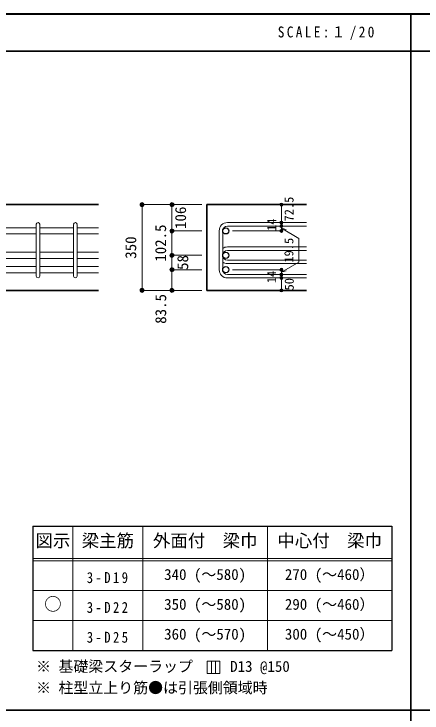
# Model space of a CAD drawing. Units: millimetres at full size, sheet at 1:20; some dimension numbers follow another scale. Extents: x -3982 to 3969, y -2797 to 2801.
# Drawn here: x -2343 to -705, y -10 to 2801 of the extents above; entities that cross this region are included whole.
import ezdxf
from ezdxf.enums import TextEntityAlignment as Align

# ---------------------------------------------------------------- set-up
doc = ezdxf.new("R2010")
doc.units = ezdxf.units.MM
doc.header["$LTSCALE"] = 20
doc.header["$PDMODE"] = 32
doc.header["$PDSIZE"] = 12
for name, color, linetype, lineweight in [('6-1_躯体線', 2, 'Continuous', 35), ('6-5_梁主筋', 7, 'Continuous', 18), ('6-6_S.T.P.', 7, 'Continuous', 18), ('6-7_文字', 7, 'Continuous', 18), ('6-D_寸法', 4, 'Continuous', 9), ('6-E_枠', 7, 'Continuous', 18), ('F-0_枠', 6, 'Continuous', 40)]:
    doc.layers.add(name, color=color, linetype=linetype, lineweight=lineweight)
doc.styles.add('ＭＳ ゴシック', font='')
doc.styles.get('ＭＳ ゴシック').set_extended_font_data('MS Gothic')

msp = doc.modelspace()

# ---------------------------------------------------------------- linework, layer by layer
at = {"layer": '6-1_躯体線'}
for p, q in [((-2003.87, 2034.12), (-3103.87, 2034.12)), ((-1569.2, 2034.12), (-1169.2, 2034.12)), ((-1569.2, 2034.12), (-1569.2, 1689.12)), ((-2003.87, 1689.12), (-2403.87, 1689.12)), ((-1569.2, 1689.12), (-1169.2, 1689.12))]:
    msp.add_line(p, q, dxfattribs=at)
at = {"layer": '6-5_梁主筋'}
for p, q in [((-2253.87, 1941.07), (-2389.87, 1941.07)), ((-2103.87, 1941.07), (-2239.87, 1941.07)), ((-2003.87, 1941.07), (-2089.87, 1941.07)), ((-2253.87, 1916.07), (-2389.87, 1916.07)), ((-2103.87, 1916.07), (-2239.87, 1916.07)), ((-2003.87, 1916.07), (-2089.87, 1916.07)), ((-2253.87, 1843.12), (-2389.87, 1843.12)), ((-2103.87, 1843.12), (-2239.87, 1843.12)), ((-2003.87, 1843.12), (-2089.87, 1843.12)), ((-2253.87, 1818.12), (-2389.87, 1818.12)), ((-2103.87, 1818.12), (-2239.87, 1818.12)), ((-2003.87, 1818.12), (-2089.87, 1818.12)), ((-2253.87, 1785.12), (-2389.87, 1785.12)), ((-2103.87, 1785.12), (-2239.87, 1785.12)), ((-2003.87, 1785.12), (-2089.87, 1785.12)), ((-2253.87, 1760.12), (-2389.87, 1760.12)), ((-2103.87, 1760.12), (-2239.87, 1760.12)), ((-2003.87, 1760.12), (-2089.87, 1760.12))]:
    msp.add_line(p, q, dxfattribs=at)
at = {"layer": '6-5_梁主筋', "color": 3, "lineweight": 25}
for centre in [(-1492.7, 1928.57), (-1492.7, 1830.62), (-1492.7, 1772.62)]:
    msp.add_circle(centre, 12.5, dxfattribs=at)
at = {"layer": '6-6_S.T.P.'}
for p, q in [((-2253.87, 1746.12), (-2253.87, 1955.07)), ((-2239.87, 1746.12), (-2239.87, 1955.07)), ((-2103.87, 1746.12), (-2103.87, 1954.68)), ((-2089.87, 1746.12), (-2089.87, 1954.68)), ((-1485.7, 1962.07), (-1169.2, 1962.07)), ((-1485.7, 1948.07), (-1169.2, 1948.07)), ((-1519.2, 1928.57), (-1519.2, 1772.62)), ((-1505.2, 1928.57), (-1505.2, 1772.62)), ((-1485.7, 1864.12), (-1169.2, 1864.12)), ((-1485.7, 1850.12), (-1169.2, 1850.12)), ((-1485.7, 1811.12), (-1169.2, 1811.12)), ((-1485.7, 1797.12), (-1169.2, 1797.12)), ((-1485.7, 1753.12), (-1169.2, 1753.12)), ((-1485.7, 1739.12), (-1169.2, 1739.12))]:
    msp.add_line(p, q, dxfattribs=at)
for centre, radius, start, end in [((-2246.87, 1955.07), 7, 0, 180), ((-2096.87, 1955.07), 7, 0, 180), ((-1485.7, 1928.57), 33.5, 90, 180), ((-1485.7, 1928.57), 19.5, 90, 180), ((-1485.7, 1830.62), 33.5, 90, 125.59765), ((-1485.7, 1830.62), 19.5, 90, 180), ((-1485.7, 1830.62), 19.5, 180, 270), ((-1485.7, 1830.62), 33.5, 234.40235, 270), ((-1485.7, 1772.62), 33.5, 180, 270), ((-1485.7, 1772.62), 19.5, 180, 270), ((-2246.87, 1746.12), 7, 180, 0), ((-2096.87, 1746.12), 7, 180, 0)]:
    msp.add_arc(centre, radius, start, end, dxfattribs=at)
at = {"layer": '6-7_文字'}
for p, q in [((-1550.35, 198.51), (-1550.35, 148.51)), ((-1533.68, 198.51), (-1533.68, 148.51))]:
    msp.add_line(p, q, dxfattribs=at)
msp.add_lwpolyline([(-1567.01, 148.51), (-1517.01, 148.51), (-1517.01, 198.51), (-1567.01, 198.51)], close=True, dxfattribs=at)
at = {"layer": '6-D_寸法'}
for p, q in [((-1829.2, 2034.12), (-1829.2, 1689.12)), ((-1269.2, 1962.65), (-1269.2, 2034.12)), ((-1269.2, 1948.07), (-1269.2, 1962.07)), ((-1709.2, 1928.57), (-1589.2, 1928.57)), ((-1269.2, 1928.57), (-1465.29, 1928.57)), ((-1269.2, 1938.9), (-1199.14, 1898.45)), ((-1269.2, 1938.9), (-1249.88, 1933.72)), ((-1199.14, 1898.45), (-1199.14, 1803.32)), ((-1709.2, 1830.62), (-1589.2, 1830.62)), ((-1709.2, 1830.62), (-1709.2, 1772.62)), ((-1269.2, 1762.87), (-1199.14, 1803.32)), ((-1709.2, 1772.62), (-1589.2, 1772.62)), ((-1709.2, 1689.12), (-1709.2, 1772.62)), ((-1269.2, 1772.62), (-1465.29, 1772.62)), ((-1269.2, 1753.12), (-1269.2, 1772.62)), ((-1269.2, 1762.87), (-1249.88, 1768.05)), ((-1269.2, 1739.12), (-1269.2, 1753.12)), ((-1269.2, 1689.12), (-1269.2, 1739.12)), ((-1829.2, 1689.12), (-1719.33, 1689.12)), ((-1829.2, 1689.12), (-1709.2, 1689.12)), ((-1709.2, 1689.12), (-1589.2, 1689.12))]:
    msp.add_line(p, q, dxfattribs=at)
for points in [[(-1829.2, 2034.12), (-1709.2, 2034.12), (-1589.2, 2034.12)], [(-1709.2, 2034.12), (-1709.2, 1928.57), (-1709.2, 1830.62)], [(-1269.2, 1948.65), (-1269.2, 1928.57), (-1269.2, 1948.65)]]:
    msp.add_lwpolyline(points, dxfattribs=at)
for centre, radius in [((-1829.2, 2034.12), 8), ((-1829.2, 2034.12), 7.2), ((-1829.2, 2034.12), 6.4), ((-1829.2, 2034.12), 5.6), ((-1829.2, 2034.12), 4.8), ((-1829.2, 2034.12), 4), ((-1829.2, 2034.12), 3.2), ((-1829.2, 2034.12), 2.4), ((-1829.2, 2034.12), 1.6), ((-1829.2, 2034.12), 0.8), ((-1709.2, 2034.12), 8), ((-1709.2, 2034.12), 7.2), ((-1709.2, 2034.12), 6.4), ((-1709.2, 2034.12), 5.6), ((-1709.2, 2034.12), 4.8), ((-1709.2, 2034.12), 4), ((-1709.2, 2034.12), 3.2), ((-1709.2, 2034.12), 2.4), ((-1709.2, 2034.12), 1.6), ((-1709.2, 2034.12), 0.8), ((-1269.2, 2034.12), 4), ((-1269.2, 2034.12), 3.6), ((-1269.2, 2034.12), 3.2), ((-1269.2, 2034.12), 2.8), ((-1269.2, 2034.12), 2.4), ((-1269.2, 2034.12), 2), ((-1269.2, 2034.12), 1.6), ((-1269.2, 2034.12), 1.2), ((-1269.2, 2034.12), 0.8), ((-1269.2, 2034.12), 0.4), ((-1269.2, 1962.07), 4), ((-1269.2, 1948.07), 4), ((-1269.2, 1962.07), 3.6), ((-1269.2, 1948.07), 3.6), ((-1269.2, 1962.07), 3.2), ((-1269.2, 1948.07), 3.2), ((-1269.2, 1962.07), 2.8), ((-1269.2, 1948.07), 2.8), ((-1269.2, 1962.07), 2.4), ((-1269.2, 1948.07), 2.4), ((-1269.2, 1962.07), 2), ((-1269.2, 1948.07), 2), ((-1269.2, 1962.07), 1.6), ((-1269.2, 1948.07), 1.6), ((-1269.2, 1962.07), 1.2), ((-1269.2, 1948.07), 1.2), ((-1269.2, 1962.07), 0.8), ((-1269.2, 1948.07), 0.8), ((-1269.2, 1962.07), 0.4), ((-1269.2, 1948.07), 0.4), ((-1709.2, 1928.57), 8), ((-1709.2, 1928.57), 7.2), ((-1709.2, 1928.57), 6.4), ((-1709.2, 1928.57), 5.6), ((-1709.2, 1928.57), 4.8), ((-1709.2, 1928.57), 4), ((-1709.2, 1928.57), 3.2), ((-1709.2, 1928.57), 2.4), ((-1709.2, 1928.57), 1.6), ((-1709.2, 1928.57), 0.8), ((-1269.2, 1928.57), 4), ((-1269.2, 1928.57), 3.6), ((-1269.2, 1928.57), 3.2), ((-1269.2, 1928.57), 2.8), ((-1269.2, 1928.57), 2.4), ((-1269.2, 1928.57), 2), ((-1269.2, 1928.57), 1.6), ((-1269.2, 1928.57), 1.2), ((-1269.2, 1928.57), 0.8), ((-1269.2, 1928.57), 0.4), ((-1709.2, 1830.62), 8), ((-1709.2, 1830.62), 7.2), ((-1709.2, 1830.62), 6.4), ((-1709.2, 1830.62), 5.6), ((-1709.2, 1830.62), 4.8), ((-1709.2, 1830.62), 4), ((-1709.2, 1830.62), 3.2), ((-1709.2, 1830.62), 2.4), ((-1709.2, 1830.62), 1.6), ((-1709.2, 1830.62), 0.8), ((-1709.2, 1772.62), 8), ((-1709.2, 1772.62), 7.2), ((-1709.2, 1772.62), 6.4), ((-1709.2, 1772.62), 5.6), ((-1709.2, 1772.62), 4.8), ((-1709.2, 1772.62), 4), ((-1709.2, 1772.62), 3.2), ((-1709.2, 1772.62), 2.4), ((-1709.2, 1772.62), 1.6), ((-1709.2, 1772.62), 0.8), ((-1269.2, 1772.62), 4), ((-1269.2, 1772.62), 3.6), ((-1269.2, 1772.62), 3.2), ((-1269.2, 1772.62), 2.8), ((-1269.2, 1772.62), 2.4), ((-1269.2, 1772.62), 2), ((-1269.2, 1772.62), 1.6), ((-1269.2, 1772.62), 1.2), ((-1269.2, 1772.62), 0.8), ((-1269.2, 1772.62), 0.4), ((-1269.2, 1753.12), 4), ((-1269.2, 1739.12), 4), ((-1269.2, 1753.12), 3.6), ((-1269.2, 1753.12), 3.2), ((-1269.2, 1753.12), 2.8), ((-1269.2, 1753.12), 2.4), ((-1269.2, 1753.12), 2), ((-1269.2, 1753.12), 1.6), ((-1269.2, 1753.12), 1.2), ((-1269.2, 1753.12), 0.8), ((-1269.2, 1753.12), 0.4), ((-1269.2, 1739.12), 3.6), ((-1269.2, 1739.12), 3.2), ((-1269.2, 1739.12), 2.8), ((-1269.2, 1739.12), 2.4), ((-1269.2, 1739.12), 2), ((-1269.2, 1739.12), 1.6), ((-1269.2, 1739.12), 1.2), ((-1269.2, 1739.12), 0.8), ((-1269.2, 1739.12), 0.4), ((-1829.2, 1689.12), 8), ((-1829.2, 1689.12), 7.2), ((-1829.2, 1689.12), 6.4), ((-1829.2, 1689.12), 5.6), ((-1829.2, 1689.12), 4.8), ((-1829.2, 1689.12), 4), ((-1829.2, 1689.12), 3.2), ((-1829.2, 1689.12), 2.4), ((-1829.2, 1689.12), 1.6), ((-1829.2, 1689.12), 0.8), ((-1709.2, 1689.12), 8), ((-1709.2, 1689.12), 7.2), ((-1709.2, 1689.12), 6.4), ((-1709.2, 1689.12), 5.6), ((-1709.2, 1689.12), 4.8), ((-1709.2, 1689.12), 4), ((-1709.2, 1689.12), 3.2), ((-1709.2, 1689.12), 2.4), ((-1709.2, 1689.12), 1.6), ((-1709.2, 1689.12), 0.8), ((-1269.2, 1689.12), 4), ((-1269.2, 1689.12), 3.6), ((-1269.2, 1689.12), 3.2), ((-1269.2, 1689.12), 2.8), ((-1269.2, 1689.12), 2.4), ((-1269.2, 1689.12), 2), ((-1269.2, 1689.12), 1.6), ((-1269.2, 1689.12), 1.2), ((-1269.2, 1689.12), 0.8), ((-1269.2, 1689.12), 0.4)]:
    msp.add_circle(centre, radius, dxfattribs=at)
at = {"layer": '6-D_寸法', "color": 7}
for p in [(-1829.2, 2034.12), (-1709.2, 2034.12), (-1269.2, 2034.12), (-1269.2, 1962.07), (-1269.2, 1948.07), (-1709.2, 1928.57), (-1269.2, 1928.57), (-1709.2, 1830.62), (-1709.2, 1772.62), (-1269.2, 1772.62), (-1269.2, 1753.12), (-1269.2, 1739.12), (-1829.2, 1689.12), (-1709.2, 1689.12), (-1269.2, 1689.12)]:
    msp.add_point(p, dxfattribs=at)
at = {"layer": '6-E_枠', "color": 3, "lineweight": 25}
for p, q in [((-2267.02, 741.85), (-2267.02, 241.85)), ((-2267.02, 741.85), (-825.33, 741.85)), ((-825.33, 741.85), (-825.33, 241.85)), ((-2267.02, 241.85), (-825.33, 241.85))]:
    msp.add_line(p, q, dxfattribs=at)
at = {"layer": '6-E_枠'}
for p, q in [((-2107.02, 741.85), (-2107.02, 241.85)), ((-1825.33, 741.85), (-1825.33, 241.85)), ((-1325.33, 741.85), (-1325.33, 241.85)), ((-2267.02, 611.85), (-825.33, 611.85)), ((-2267.02, 601.85), (-825.33, 601.85)), ((-2267.02, 481.85), (-825.33, 481.85)), ((-2267.02, 361.85), (-825.33, 361.85))]:
    msp.add_line(p, q, dxfattribs=at)
at = {"layer": 'F-0_枠'}
msp.add_line((-3981.92, 2800.77), (3969.4, 2800.77), dxfattribs=at)
at = {"layer": 'F-0_枠', "color": 2, "lineweight": 35}
for p, q in [((-749.76, 2800.77), (-749.76, -2796.83)), ((-3981.92, 2650.77), (2482.4, 2650.77)), ((2482.4, 1.97), (-3981.92, 1.97))]:
    msp.add_line(p, q, dxfattribs=at)

# ---------------------------------------------------------------- texts
at = {"layer": '6-7_文字', "color": 2, "style": 'ＭＳ ゴシック'}
for s, p in [('図示', (-2257.02, 641.85)), ('梁主筋', (-2071.17, 641.85)), ('外面付\u3000梁巾', (-1785.33, 641.85)), ('中心付\u3000梁巾', (-1285.33, 641.85)), ('○', (-2222.02, 386.85))]:
    msp.add_text(s, height=51.32, dxfattribs=at).set_placement(p, align=Align.BOTTOM_LEFT)
at = {"layer": '6-7_文字', "style": 'ＭＳ ゴシック'}
for s, p in [('340 (～580)', (-1740.33, 511.85)), ('270 (～460）', (-1255.33, 511.85)), ('350 (～580)', (-1740.33, 391.85)), ('290 (～460）', (-1255.33, 391.85)), ('360 (～570)', (-1740.33, 271.85)), ('300 (～450）', (-1255.33, 271.85)), ('※ 基礎梁スターラップ     D13 @150', (-2254.64, 142.13)), ('※ 柱型立上り筋●は引張側領域時', (-2254.64, 56.45))]:
    msp.add_text(s, height=43.99, dxfattribs=at).set_placement(p, align=Align.BOTTOM_LEFT)
at = {"layer": '6-7_文字', "color": 2, "insert": (-1283.99, 2695.77), "char_height": 43.99, "attachment_point": 7, "style": 'ＭＳ ゴシック'}
msp.add_mtext('\\T1.34;\\W0.9;SCALE:１/20', dxfattribs=at)
at = {"layer": '6-7_文字', "char_height": 43.99, "attachment_point": 7, "style": 'ＭＳ ゴシック'}
for s, insert in [('\\T1.38;\\W0.85;3-D19', (-2051.17, 511.85)), ('\\T1.38;\\W0.85;3-D22', (-2051.17, 391.85)), ('\\T1.38;\\W0.85;3-D25', (-2051.17, 271.85))]:
    msp.add_mtext(s, dxfattribs=dict(at, insert=insert))
at = {"layer": '6-D_寸法', "style": 'ＭＳ ゴシック'}
for s, height, p in [('72.5', 36.66, (-1209.5, 1966.35)), ('106', 43.99, (-1639.2, 1936.35)), ('14', 36.66, (-1279.2, 1928.18)), ('102.5', 43.99, (-1719.2, 1804.6)), ('350', 43.99, (-1839.2, 1816.62)), ('19.5', 36.66, (-1210.22, 1800.89)), ('58', 43.99, (-1630.53, 1771.62)), ('14', 36.66, (-1279.59, 1718.44)), ('50', 36.66, (-1208.77, 1689.07)), ('83.5', 43.99, (-1718.89, 1554.96))]:
    msp.add_text(s, height=height, rotation=90, dxfattribs=at).set_placement(p, align=Align.BOTTOM_LEFT)

doc.saveas('drawing.dxf')
